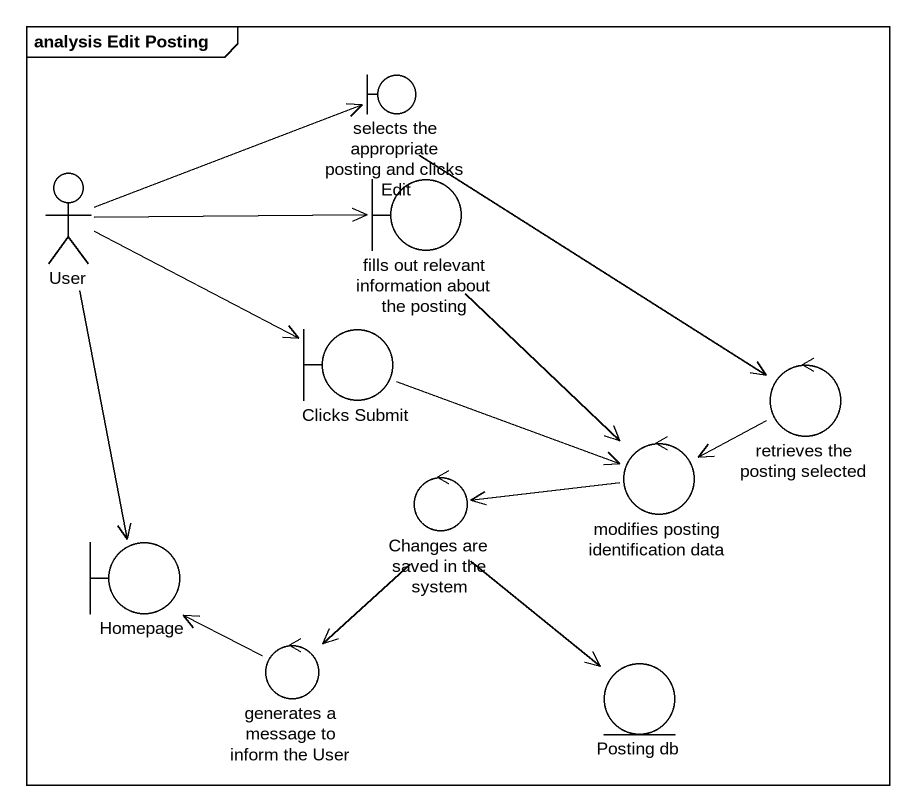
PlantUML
@startuml
mainframe analysis Edit Posting
boundary "selects the appropriate posting and clicks Edit" as selects_the_appropriate
actor User
boundary "fills out relevant information about the posting" as fills_out_relevant
boundary "Clicks Submit" as Clicks_Submit
control "retrieves the posting selected" as retrieves_the_posting
control "Changes are saved in the system" as Changes_are_saved_in_the
control "modifies posting identification data" as modifies_posting
boundary Homepage
control "generates a message to inform the User" as generates_a_message_to
entity "Posting db" as Posting_db
selects_the_appropriate --> retrieves_the_posting
User -right-> selects_the_appropriate
User -right-> fills_out_relevant
User -right-> Clicks_Submit
User --> Homepage
fills_out_relevant --> modifies_posting
Clicks_Submit -right-> modifies_posting
retrieves_the_posting -left-> modifies_posting
Changes_are_saved_in_the --> generates_a_message_to
Changes_are_saved_in_the --> Posting_db
modifies_posting -left-> Changes_are_saved_in_the
generates_a_message_to -up-> Homepage
@enduml
